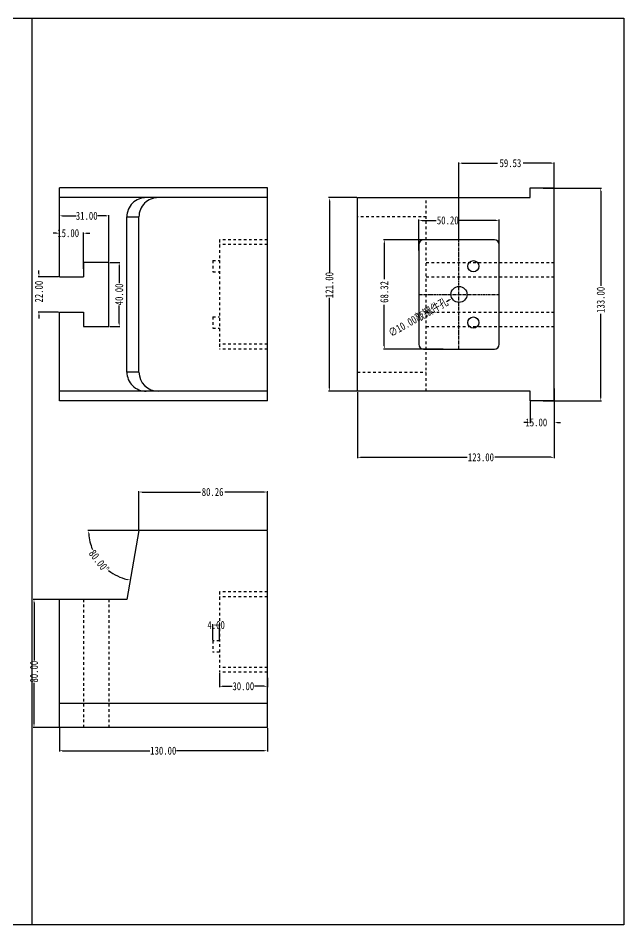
# Model space of a CAD drawing. Header units: millimetres. Extents: x 309 to 11345, y -1340 to 1318.
# Drawn here: x 4264 to 4642, y -731 to -164 of the extents above; entities that cross this region are included whole.
import ezdxf

# ---------------------------------------------------------------- set-up
doc = ezdxf.new("R2010")
doc.units = ezdxf.units.MM
doc.header["$LTSCALE"] = 16.335
doc.header["$PDMODE"] = 3
doc.header["$PDSIZE"] = 0.3125
doc.linetypes.add('CENTER', pattern=[0.6, 0.375, -0.075, 0.075, -0.075])
doc.linetypes.add('HIDDEN', pattern=[0.2, 0.1, -0.1])
doc.layers.get('0').update_dxf_attribs({"linetype": 'CONTINUOUS'})
doc.layers.get('Defpoints').update_dxf_attribs({"linetype": 'CONTINUOUS'})
doc.layers.add('DEFAULT_2', color=8, linetype='HIDDEN')
doc.layers.add('dim', color=82, linetype='CONTINUOUS', lineweight=9)
doc.styles.get("Standard").update_dxf_attribs({"font": 'txt', "width": 0.8})
doc.dimstyles.get("Standard").update_dxf_attribs({"dimtxt": 0.15625, "dimasz": 0.1875, "dimexe": 0.125, "dimexo": 0.0625, "dimtad": 0, "dimtih": 1, "dimtoh": 1, "dimdsep": 46, "dimtxsty": 'Standard', "dimcen": 0.09, "dimadec": 0, "dimazin": 0, "dimtp": 0.01, "dimtm": 0.01, "dimtfac": 1, "dimtofl": 0, "dimtmove": 0, "dimatfit": 3, "dimfxl": 0, "dimtolj": 1, "dimarcsym": 0})
doc.dimstyles.new('STANDARD$0', dxfattribs={"dimscale": 2, "dimtxt": 3, "dimasz": 3, "dimexe": 1.25, "dimexo": 0.625, "dimgap": 0.5, "dimtad": 0, "dimdsep": 46, "dimlunit": 6, "dimtxsty": 'Standard', "dimblk": 'CLOSEDBLANK', "dimcen": 0, "dimclrt": 2, "dimazin": 2, "dimtfac": 2, "dimtmove": 1, "dimatfit": 3, "dimfxl": 0, "dimtolj": 1, "dimtzin": 0, "dimarcsym": 0})

# ---------------------------------------------------------------- blocks, each defined once
blk = doc.blocks.new('*D287')
at = {"layer": 'Defpoints', "color": 0}
for p in [(4543.52, -334.31), (4534.84, -339.27)]:
    blk.add_point(p, dxfattribs=at)
at = {"layer": 'dim', "color": 4, "lineweight": -2}
blk.add_line((4531.37, -341.25), (4533.1, -340.26), dxfattribs=at)
at = {"layer": 'dim', "color": 4}
blk.add_solid([(4532.94, -339.97), (4533.27, -340.55), (4534.84, -339.27)], dxfattribs=at)
at = {"layer": 'dim', "color": 6, "insert": (4513.78, -351.3), "char_height": 5, "attachment_point": 5, "rotation": 29.7492}
blk.add_mtext('\\A1;∅10.00{\\fSimSun|b0|i0|c134|p2;敲镶件孔}', dxfattribs=at)
blk = doc.blocks.new('*D288')
at = {"layer": 'Defpoints', "color": 0}
for p in [(4598.71, -254.77), (4598.71, -296.48), (4539.18, -302.63)]:
    blk.add_point(p, dxfattribs=at)
at = {"layer": 'dim', "color": 4, "lineweight": -2}
for p, q in [((4539.18, -302.13), (4539.18, -254.27)), ((4541.18, -254.77), (4563.34, -254.77)), ((4596.71, -254.77), (4579.34, -254.77)), ((4598.71, -295.98), (4598.71, -254.27))]:
    blk.add_line(p, q, dxfattribs=at)
at = {"layer": 'dim', "color": 4}
for points in [[(4541.18, -254.43), (4541.18, -255.1), (4539.18, -254.77)], [(4596.71, -254.43), (4596.71, -255.1), (4598.71, -254.77)]]:
    blk.add_solid(points, dxfattribs=at)
at = {"layer": 'dim', "color": 6, "insert": (4571.34, -254.77), "char_height": 5, "attachment_point": 5}
blk.add_mtext('\\A1;59.53', dxfattribs=at)
blk = doc.blocks.new('*D289')
at = {"layer": 'Defpoints', "color": 0}
for p in [(4583.71, -403.29), (4598.71, -403.29), (4583.71, -416.79)]:
    blk.add_point(p, dxfattribs=at)
at = {"layer": 'dim', "color": 4, "lineweight": -2}
for p, q in [((4583.71, -403.79), (4583.71, -417.29)), ((4598.71, -403.79), (4598.71, -417.29)), ((4581.71, -416.79), (4579.71, -416.79)), ((4600.71, -416.79), (4602.71, -416.79))]:
    blk.add_line(p, q, dxfattribs=at)
at = {"layer": 'dim', "color": 4}
for points in [[(4581.71, -416.46), (4581.71, -417.12), (4583.71, -416.79)], [(4600.71, -416.46), (4600.71, -417.12), (4598.71, -416.79)]]:
    blk.add_solid(points, dxfattribs=at)
at = {"layer": 'dim', "color": 6, "insert": (4587.53, -416.79), "char_height": 5, "attachment_point": 5}
blk.add_mtext('\\A1;15.00', dxfattribs=at)
blk = doc.blocks.new('*D290')
at = {"layer": 'Defpoints', "color": 0}
for p in [(4598.71, -394.99), (4475.71, -397.29), (4475.71, -438.59)]:
    blk.add_point(p, dxfattribs=at)
at = {"layer": 'dim', "color": 4, "lineweight": -2}
for p, q in [((4598.71, -395.49), (4598.71, -439.09)), ((4475.71, -397.79), (4475.71, -439.09)), ((4477.71, -438.59), (4544.22, -438.59)), ((4596.71, -438.59), (4561.55, -438.59))]:
    blk.add_line(p, q, dxfattribs=at)
at = {"layer": 'dim', "color": 4}
for points in [[(4477.71, -438.26), (4477.71, -438.93), (4475.71, -438.59)], [(4596.71, -438.26), (4596.71, -438.93), (4598.71, -438.59)]]:
    blk.add_solid(points, dxfattribs=at)
at = {"layer": 'dim', "color": 6, "insert": (4552.89, -438.59), "char_height": 5, "attachment_point": 5}
blk.add_mtext('\\A1;123.00', dxfattribs=at)
blk = doc.blocks.new('*D291')
at = {"layer": 'Defpoints', "color": 0}
for p in [(4339.1, -460.28), (4339.1, -484.38), (4419.36, -484.38)]:
    blk.add_point(p, dxfattribs=at)
at = {"layer": 'dim', "color": 4, "lineweight": -2}
for p, q in [((4339.1, -483.88), (4339.1, -459.78)), ((4341.1, -460.28), (4377.49, -460.28)), ((4417.36, -460.28), (4392.82, -460.28)), ((4419.36, -483.88), (4419.36, -459.78))]:
    blk.add_line(p, q, dxfattribs=at)
at = {"layer": 'dim', "color": 4}
for points in [[(4341.1, -459.95), (4341.1, -460.62), (4339.1, -460.28)], [(4417.36, -459.95), (4417.36, -460.62), (4419.36, -460.28)]]:
    blk.add_solid(points, dxfattribs=at)
at = {"layer": 'dim', "color": 6, "insert": (4385.15, -460.28), "char_height": 5, "attachment_point": 5}
blk.add_mtext('\\A1;80.26', dxfattribs=at)
blk = doc.blocks.new('*D292')
at = {"layer": 'Defpoints', "color": 0}
for p in [(4389.36, -572.95), (4419.36, -575.85), (4419.36, -581.66)]:
    blk.add_point(p, dxfattribs=at)
at = {"layer": 'dim', "color": 4, "lineweight": -2}
for p, q in [((4389.36, -573.45), (4389.36, -582.16)), ((4419.36, -576.35), (4419.36, -582.16)), ((4391.36, -581.66), (4397.34, -581.66)), ((4417.36, -581.66), (4411.34, -581.66))]:
    blk.add_line(p, q, dxfattribs=at)
at = {"layer": 'dim', "color": 4}
for points in [[(4391.36, -581.33), (4391.36, -581.99), (4389.36, -581.66)], [(4417.36, -581.33), (4417.36, -581.99), (4419.36, -581.66)]]:
    blk.add_solid(points, dxfattribs=at)
at = {"layer": 'dim', "color": 6, "insert": (4404.34, -581.66), "char_height": 5, "attachment_point": 5}
blk.add_mtext('\\A1;30.00', dxfattribs=at)
blk = doc.blocks.new('*D293')
at = {"layer": 'Defpoints', "color": 0}
for p in [(4385.36, -543.39), (4385.36, -553.33), (4389.36, -553.33)]:
    blk.add_point(p, dxfattribs=at)
at = {"layer": 'dim', "color": 4, "lineweight": -2}
for p, q in [((4385.36, -552.83), (4385.36, -542.89)), ((4389.36, -552.83), (4389.36, -542.89))]:
    blk.add_line(p, q, dxfattribs=at)
at = {"layer": 'dim', "color": 4}
for points in [[(4387.36, -543.06), (4387.36, -543.73), (4385.36, -543.39)], [(4387.36, -543.06), (4387.36, -543.73), (4389.36, -543.39)]]:
    blk.add_solid(points, dxfattribs=at)
at = {"layer": 'dim', "color": 6, "insert": (4387.36, -543.39), "char_height": 5, "attachment_point": 5}
blk.add_mtext('\\A1;4.00', dxfattribs=at)
blk = doc.blocks.new('*D294')
at = {"layer": 'Defpoints', "color": 0}
for p in [(4289.36, -607.38), (4419.36, -607.38), (4289.36, -621.94)]:
    blk.add_point(p, dxfattribs=at)
at = {"layer": 'dim', "color": 4, "lineweight": -2}
for p, q in [((4289.36, -607.88), (4289.36, -622.44)), ((4419.36, -607.88), (4419.36, -622.44)), ((4291.36, -621.94), (4345.97, -621.94)), ((4417.36, -621.94), (4362.64, -621.94))]:
    blk.add_line(p, q, dxfattribs=at)
at = {"layer": 'dim', "color": 4}
for points in [[(4291.36, -621.61), (4291.36, -622.27), (4289.36, -621.94)], [(4417.36, -621.61), (4417.36, -622.27), (4419.36, -621.94)]]:
    blk.add_solid(points, dxfattribs=at)
at = {"layer": 'dim', "color": 6, "insert": (4354.3, -621.94), "char_height": 5, "attachment_point": 5}
blk.add_mtext('\\A1;130.00', dxfattribs=at)
blk = doc.blocks.new('*D295')
at = {"layer": 'Defpoints', "color": 0}
for p in [(4339.1, -484.38), (4339.1, -484.38), (4419.36, -484.38), (4320.34, -509.58), (4331.51, -527.38)]:
    blk.add_point(p, dxfattribs=at)
at = {"layer": 'dim', "color": 4, "lineweight": -2}
blk.add_line((4338.6, -484.38), (4307.18, -484.38), dxfattribs=at)
for start, end in [(183.6485, 202.0193), (232.7863, 256.3515)]:
    blk.add_arc((4339.1, -484.38), 31.41, start, end, dxfattribs=at)
at = {"layer": 'dim', "color": 4}
for points in [[(4307.41, -486.39), (4308.08, -486.37), (4307.68, -484.38)], [(4331.75, -514.58), (4331.62, -515.23), (4333.64, -515.32)]]:
    blk.add_solid(points, dxfattribs=at)
at = {"layer": 'dim', "color": 6, "insert": (4314.14, -503.46), "char_height": 5, "attachment_point": 5, "rotation": 307.4028}
blk.add_mtext('\\A1;80.00°', dxfattribs=at)
blk = doc.blocks.new('*D296')
at = {"layer": 'Defpoints', "color": 0}
for p in [(4294.51, -527.38), (4273.48, -607.38), (4294.51, -607.38)]:
    blk.add_point(p, dxfattribs=at)
at = {"layer": 'dim', "color": 4, "lineweight": -2}
for p, q in [((4294.01, -527.38), (4272.98, -527.38)), ((4273.48, -529.38), (4273.48, -565.54)), ((4273.48, -605.38), (4273.48, -579.54)), ((4294.01, -607.38), (4272.98, -607.38))]:
    blk.add_line(p, q, dxfattribs=at)
at = {"layer": 'dim', "color": 4}
for points in [[(4273.15, -529.38), (4273.82, -529.38), (4273.48, -527.38)], [(4273.15, -605.38), (4273.82, -605.38), (4273.48, -607.38)]]:
    blk.add_solid(points, dxfattribs=at)
at = {"layer": 'dim', "color": 6, "insert": (4273.48, -572.54), "char_height": 5, "attachment_point": 5, "rotation": 90}
blk.add_mtext('\\A1;80.00', dxfattribs=at)
blk = doc.blocks.new('*D297')
at = {"layer": 'Defpoints', "color": 0}
for p in [(4475.71, -276.29), (4458.15, -397.29), (4493.33, -397.29)]:
    blk.add_point(p, dxfattribs=at)
at = {"layer": 'dim', "color": 4, "lineweight": -2}
for p, q in [((4475.21, -276.29), (4457.65, -276.29)), ((4458.15, -278.29), (4458.15, -322.94)), ((4458.15, -395.29), (4458.15, -338.94)), ((4492.83, -397.29), (4457.65, -397.29))]:
    blk.add_line(p, q, dxfattribs=at)
at = {"layer": 'dim', "color": 4}
for points in [[(4457.82, -278.29), (4458.48, -278.29), (4458.15, -276.29)], [(4457.82, -395.29), (4458.48, -395.29), (4458.15, -397.29)]]:
    blk.add_solid(points, dxfattribs=at)
at = {"layer": 'dim', "color": 6, "insert": (4458.15, -330.94), "char_height": 5, "attachment_point": 5, "rotation": 90}
blk.add_mtext('\\A1;121.00', dxfattribs=at)
blk = doc.blocks.new('*D298')
at = {"layer": 'Defpoints', "color": 0}
for p in [(4591.21, -270.29), (4591.21, -403.29), (4627.8, -403.29)]:
    blk.add_point(p, dxfattribs=at)
at = {"layer": 'dim', "color": 4, "lineweight": -2}
for p, q in [((4591.71, -270.29), (4628.3, -270.29)), ((4627.8, -272.29), (4627.8, -331.52)), ((4627.8, -401.29), (4627.8, -348.85)), ((4591.71, -403.29), (4628.3, -403.29))]:
    blk.add_line(p, q, dxfattribs=at)
at = {"layer": 'dim', "color": 4}
for points in [[(4627.47, -272.29), (4628.14, -272.29), (4627.8, -270.29)], [(4627.47, -401.29), (4628.14, -401.29), (4627.8, -403.29)]]:
    blk.add_solid(points, dxfattribs=at)
at = {"layer": 'dim', "color": 6, "insert": (4627.8, -340.18), "char_height": 5, "attachment_point": 5, "rotation": 90}
blk.add_mtext('\\A1;133.00', dxfattribs=at)
blk = doc.blocks.new('*D299')
at = {"layer": 'Defpoints', "color": 0}
for p in [(4289.36, -325.79), (4276.58, -347.79), (4289.36, -347.79)]:
    blk.add_point(p, dxfattribs=at)
at = {"layer": 'dim', "color": 4, "lineweight": -2}
for p, q in [((4276.58, -323.79), (4276.58, -321.79)), ((4288.86, -325.79), (4276.08, -325.79)), ((4288.86, -347.79), (4276.08, -347.79)), ((4276.58, -349.79), (4276.58, -351.79))]:
    blk.add_line(p, q, dxfattribs=at)
at = {"layer": 'dim', "color": 4}
for points in [[(4276.24, -323.79), (4276.91, -323.79), (4276.58, -325.79)], [(4276.24, -349.79), (4276.91, -349.79), (4276.58, -347.79)]]:
    blk.add_solid(points, dxfattribs=at)
at = {"layer": 'dim', "color": 6, "insert": (4276.58, -335.06), "char_height": 5, "attachment_point": 5, "rotation": 90}
blk.add_mtext('\\A1;22.00', dxfattribs=at)
blk = doc.blocks.new('*D300')
at = {"layer": 'Defpoints', "color": 0}
for p in [(4320.36, -316.79), (4320.36, -356.79), (4326.74, -356.79)]:
    blk.add_point(p, dxfattribs=at)
at = {"layer": 'dim', "color": 4, "lineweight": -2}
for p, q in [((4320.86, -316.79), (4327.24, -316.79)), ((4326.74, -318.79), (4326.74, -329.79)), ((4326.74, -354.79), (4326.74, -343.79)), ((4320.86, -356.79), (4327.24, -356.79))]:
    blk.add_line(p, q, dxfattribs=at)
at = {"layer": 'dim', "color": 4}
for points in [[(4326.41, -318.79), (4327.08, -318.79), (4326.74, -316.79)], [(4326.41, -354.79), (4327.08, -354.79), (4326.74, -356.79)]]:
    blk.add_solid(points, dxfattribs=at)
at = {"layer": 'dim', "color": 6, "insert": (4326.74, -336.79), "char_height": 5, "attachment_point": 5, "rotation": 90}
blk.add_mtext('\\A1;40.00', dxfattribs=at)
blk = doc.blocks.new('*D301')
at = {"layer": 'Defpoints', "color": 0}
for p in [(4289.36, -298.53), (4289.36, -311.31), (4304.36, -321.29)]:
    blk.add_point(p, dxfattribs=at)
at = {"layer": 'dim', "color": 4, "lineweight": -2}
for p, q in [((4287.36, -298.53), (4285.36, -298.53)), ((4289.36, -310.81), (4289.36, -298.03)), ((4304.36, -320.79), (4304.36, -298.03)), ((4306.36, -298.53), (4308.36, -298.53))]:
    blk.add_line(p, q, dxfattribs=at)
at = {"layer": 'dim', "color": 4}
for points in [[(4287.36, -298.2), (4287.36, -298.86), (4289.36, -298.53)], [(4306.36, -298.2), (4306.36, -298.86), (4304.36, -298.53)]]:
    blk.add_solid(points, dxfattribs=at)
at = {"layer": 'dim', "color": 6, "insert": (4294.86, -298.53), "char_height": 5, "attachment_point": 5}
blk.add_mtext('\\A1;15.00', dxfattribs=at)
blk = doc.blocks.new('*D302')
at = {"layer": 'Defpoints', "color": 0}
for p in [(4289.36, -287.68), (4289.36, -311.31), (4320.36, -316.79)]:
    blk.add_point(p, dxfattribs=at)
at = {"layer": 'dim', "color": 4, "lineweight": -2}
for p, q in [((4289.36, -310.81), (4289.36, -287.18)), ((4291.36, -287.68), (4299.77, -287.68)), ((4318.36, -287.68), (4313.1, -287.68)), ((4320.36, -316.29), (4320.36, -287.18))]:
    blk.add_line(p, q, dxfattribs=at)
at = {"layer": 'dim', "color": 4}
for points in [[(4291.36, -287.35), (4291.36, -288.01), (4289.36, -287.68)], [(4318.36, -287.35), (4318.36, -288.01), (4320.36, -287.68)]]:
    blk.add_solid(points, dxfattribs=at)
at = {"layer": 'dim', "color": 6, "insert": (4306.43, -287.68), "char_height": 5, "attachment_point": 5}
blk.add_mtext('\\A1;31.00', dxfattribs=at)
blk = doc.blocks.new('*D303')
at = {"layer": 'Defpoints', "color": 0}
for p in [(4514.08, -290.54), (4514.08, -309.82), (4564.28, -309.82)]:
    blk.add_point(p, dxfattribs=at)
at = {"layer": 'dim', "color": 4, "lineweight": -2}
for p, q in [((4514.08, -309.32), (4514.08, -290.04)), ((4516.08, -290.54), (4524.82, -290.54)), ((4562.28, -290.54), (4539.49, -290.54)), ((4564.28, -309.32), (4564.28, -290.04))]:
    blk.add_line(p, q, dxfattribs=at)
at = {"layer": 'dim', "color": 4}
for points in [[(4516.08, -290.21), (4516.08, -290.87), (4514.08, -290.54)], [(4562.28, -290.21), (4562.28, -290.87), (4564.28, -290.54)]]:
    blk.add_solid(points, dxfattribs=at)
at = {"layer": 'dim', "color": 6, "insert": (4532.15, -290.54), "char_height": 5, "attachment_point": 5}
blk.add_mtext('\\A1;50.20', dxfattribs=at)
blk = doc.blocks.new('*D304')
at = {"layer": 'Defpoints', "color": 0}
for p in [(4526.26, -302.63), (4492.5, -370.95), (4529.74, -370.95)]:
    blk.add_point(p, dxfattribs=at)
at = {"layer": 'dim', "color": 4, "lineweight": -2}
for p, q in [((4525.76, -302.63), (4492, -302.63)), ((4492.5, -304.63), (4492.5, -327.25)), ((4492.5, -368.95), (4492.5, -343.25)), ((4529.24, -370.95), (4492, -370.95))]:
    blk.add_line(p, q, dxfattribs=at)
at = {"layer": 'dim', "color": 4}
for points in [[(4492.16, -304.63), (4492.83, -304.63), (4492.5, -302.63)], [(4492.16, -368.95), (4492.83, -368.95), (4492.5, -370.95)]]:
    blk.add_solid(points, dxfattribs=at)
at = {"layer": 'dim', "color": 6, "insert": (4492.5, -335.25), "char_height": 5, "attachment_point": 5, "rotation": 90}
blk.add_mtext('\\A1;68.32', dxfattribs=at)

msp = doc.modelspace()

# ---------------------------------------------------------------- linework, layer by layer
msp.add_line((4272.098, -164.137), (4272.098, -730.764))
at = {"color": 7, "linetype": 'Continuous'}
for p, q in [((4289.361, -325.788), (4289.361, -270.288)), ((4419.361, -270.288), (4289.361, -270.288)), ((4419.361, -403.288), (4419.361, -270.288)), ((4583.712, -276.288), (4583.712, -270.288)), ((4583.712, -270.288), (4598.712, -270.288)), ((4598.712, -403.288), (4598.712, -270.288)), ((4419.361, -276.288), (4289.361, -276.288)), ((4475.712, -397.288), (4475.712, -276.288)), ((4475.712, -276.288), (4583.712, -276.288)), ((4331.515, -385.288), (4331.515, -288.288)), ((4331.515, -288.288), (4339.097, -288.288)), ((4339.097, -385.288), (4339.097, -288.288)), ((4514.082, -305.628), (4514.082, -367.948)), ((4561.282, -302.628), (4517.082, -302.628)), ((4564.282, -367.948), (4564.282, -305.628)), ((4289.361, -403.288), (4289.361, -347.788)), ((4517.082, -370.948), (4561.282, -370.948)), ((4339.097, -385.288), (4331.515, -385.288)), ((4419.361, -397.288), (4289.361, -397.288)), ((4583.712, -397.288), (4475.712, -397.288)), ((4583.712, -403.288), (4583.712, -397.288)), ((4419.361, -403.288), (4289.361, -403.288)), ((4598.712, -403.288), (4583.712, -403.288)), ((4339.097, -484.382), (4331.515, -527.382)), ((4419.361, -484.382), (4339.097, -484.382)), ((4419.361, -607.382), (4419.361, -484.382)), ((4289.361, -607.382), (4289.361, -527.382)), ((4331.515, -527.382), (4289.361, -527.382)), ((4419.361, -592.382), (4289.361, -592.382)), ((4419.361, -607.382), (4289.361, -607.382))]:
    msp.add_line(p, q, dxfattribs=at)
at = {"color": 1, "linetype": 'CENTER', "ltscale": 0.312233}
for p, q in [((4539.182, -370.948), (4539.182, -302.628)), ((4514.082, -336.788), (4564.282, -336.788))]:
    msp.add_line(p, q, dxfattribs=at)
at = {"color": 2, "linetype": 'Continuous'}
for p, q in [((4304.361, -316.788), (4304.361, -325.788)), ((4320.361, -316.788), (4304.361, -316.788)), ((4320.361, -356.788), (4320.361, -316.788)), ((4289.361, -325.788), (4304.361, -325.788)), ((4289.361, -347.788), (4304.361, -347.788)), ((4304.361, -347.788), (4304.361, -356.788)), ((4304.361, -356.788), (4320.361, -356.788))]:
    msp.add_line(p, q, dxfattribs=at)
msp.add_lwpolyline([(3431.544, -164.137), (4642.265, -164.137), (4642.265, -730.764), (3431.544, -730.764)], close=True)
at = {"color": 7, "linetype": 'Continuous'}
for centre in [(4548.164, -319.192), (4548.164, -354.384)]:
    msp.add_circle(centre, 3.5, dxfattribs=at)
msp.add_circle((4539.182, -336.788), 5)
for centre, start, end in [((4517.082, -305.628), 90, 180), ((4561.282, -305.628), 0, 90), ((4517.082, -367.948), 180, 270), ((4561.282, -367.948), 270, 0)]:
    msp.add_arc(centre, 3, start, end, dxfattribs=at)
for centre, major_axis, start_param, end_param in [((4343.7, -288.288), (12.185, 0), 1.5707963, 3.1415927), ((4351.282, -288.288), (12.185, 0), 1.5707963, 3.1415927), ((4343.7, -385.288), (12.185, 0), -3.1415927, -1.5707963), ((4351.282, -385.288), (-12.185, 0), 0, 1.5707963)]:
    msp.add_ellipse(centre, major_axis=major_axis, ratio=0.9848078, start_param=start_param, end_param=end_param, dxfattribs=at)
at = {"layer": 'DEFAULT_2', "color": 8, "linetype": 'HIDDEN'}
for p, q in [((4518.712, -397.288), (4518.712, -276.288)), ((4518.712, -288.288), (4475.712, -288.288)), ((4389.361, -302.628), (4389.361, -370.948)), ((4419.361, -302.628), (4389.361, -302.628)), ((4419.361, -305.628), (4389.361, -305.628)), ((4385.361, -315.692), (4385.361, -322.692)), ((4385.361, -315.692), (4389.361, -315.692)), ((4518.712, -316.788), (4598.712, -316.788)), ((4385.361, -322.692), (4389.361, -322.692)), ((4518.712, -325.788), (4598.712, -325.788)), ((4385.361, -350.884), (4385.361, -357.884)), ((4385.361, -350.884), (4389.361, -350.884)), ((4518.712, -347.788), (4598.712, -347.788)), ((4518.712, -356.788), (4598.712, -356.788)), ((4385.361, -357.884), (4389.361, -357.884)), ((4419.361, -367.948), (4389.361, -367.948)), ((4419.361, -370.948), (4389.361, -370.948)), ((4475.712, -385.288), (4518.712, -385.288)), ((4389.361, -522.752), (4389.361, -572.952)), ((4419.361, -522.752), (4389.361, -522.752)), ((4419.361, -525.752), (4389.361, -525.752)), ((4304.361, -527.382), (4304.361, -607.382)), ((4320.361, -527.382), (4320.361, -607.382)), ((4385.361, -553.334), (4385.361, -560.334)), ((4389.361, -553.334), (4385.361, -553.334)), ((4389.361, -560.334), (4385.361, -560.334)), ((4419.361, -569.952), (4389.361, -569.952)), ((4419.361, -572.952), (4389.361, -572.952))]:
    msp.add_line(p, q, dxfattribs=at)

# ---------------------------------------------------------------- dimensions: what is measured, and where the dimension line sits
at = {"layer": 'dim'}
for base, p1, p2, picture, middle in [((4598.712, -254.766), (4539.182, -302.628), (4598.712, -296.476), '*D288', (4571.341, -254.766)), ((4289.361, -287.679), (4320.361, -316.788), (4289.361, -311.315), '*D302', (4306.433, -287.679)), ((4514.082, -290.54), (4564.282, -309.816), (4514.082, -309.816), '*D303', (4532.153, -290.54)), ((4289.361, -298.531), (4304.361, -321.288), (4289.361, -311.315), '*D301', (4294.856, -298.531)), ((4475.712, -438.592), (4598.712, -394.986), (4475.712, -397.288), '*D290', (4552.888, -438.592)), ((4583.712, -416.789), (4598.712, -403.288), (4583.712, -403.288), '*D289', (4587.526, -416.789)), ((4339.097, -460.282), (4419.361, -484.382), (4339.097, -484.382), '*D291', (4385.153, -460.282)), ((4385.361, -543.394), (4389.361, -553.334), (4385.361, -553.334), '*D293', (4387.361, -543.394)), ((4419.361, -581.659), (4389.361, -572.952), (4419.361, -575.846), '*D292', (4404.34, -581.659)), ((4289.361, -621.941), (4419.361, -607.382), (4289.361, -607.382), '*D294', (4354.303, -621.941))]:
    dim = msp.add_linear_dim(base=base, p1=p1, p2=p2, dimstyle='STANDARD$0', override={"dimscale": 1, "dimtxt": 5, "dimasz": 2, "dimexe": 0.49975, "dimexo": 0.49975, "dimgap": 0, "dimzin": 0, "dimlunit": 2, "dimclrd": 4, "dimclre": 4, "dimclrt": 6, "dimazin": 0, "dimtfac": 1, "dimtofl": 0, "dimtmove": 0}, dxfattribs=at)
    dim.commit()
    dim.dimension.update_dxf_attribs({"geometry": picture, "text_midpoint": middle, "dimtype": 160})
for base, p1, p2, picture, middle in [((4627.803, -403.288), (4591.212, -270.288), (4591.212, -403.288), '*D298', (4627.803, -340.182)), ((4458.15, -397.288), (4475.712, -276.288), (4493.325, -397.288), '*D297', (4458.15, -330.944)), ((4492.497, -370.948), (4526.258, -302.628), (4529.741, -370.948), '*D304', (4492.497, -335.248)), ((4326.744, -356.788), (4320.361, -316.788), (4320.361, -356.788), '*D300', (4326.744, -336.788)), ((4276.577, -347.788), (4289.361, -325.788), (4289.361, -347.788), '*D299', (4276.577, -335.056)), ((4273.485, -607.382), (4294.513, -527.382), (4294.513, -607.382), '*D296', (4273.485, -572.539))]:
    dim = msp.add_linear_dim(base=base, p1=p1, p2=p2, angle=90, dimstyle='STANDARD$0', override={"dimscale": 1, "dimtxt": 5, "dimasz": 2, "dimexe": 0.49975, "dimexo": 0.49975, "dimgap": 0, "dimzin": 0, "dimlunit": 2, "dimclrd": 4, "dimclre": 4, "dimclrt": 6, "dimazin": 0, "dimtfac": 1, "dimtofl": 0, "dimtmove": 0}, dxfattribs=at)
    dim.commit()
    dim.dimension.update_dxf_attribs({"geometry": picture, "text_midpoint": middle, "dimtype": 160})
dim = msp.add_diameter_dim_2p(p1=(4543.523, -334.307), p2=(4534.841, -339.269), text='<>{\\fSimSun|b0|i0|c134|p2;敲镶件孔}', dimstyle='Standard', override={"dimtxt": 5, "dimasz": 2, "dimexe": 0.49975, "dimexo": 0.49975, "dimgap": 0, "dimtih": 0, "dimtoh": 0, "dimzin": 0, "dimcen": 0, "dimclrd": 4, "dimclre": 4, "dimclrt": 6, "dimadec": 2, "dimtp": 0, "dimtm": 0, "dimtzin": 0}, dxfattribs=at)
dim.commit()
dim.dimension.update_dxf_attribs({"geometry": '*D287', "text_midpoint": (4513.782, -351.305)})
dim = msp.add_angular_dim_2l(base=(4320.338, -509.579), line1=((4339.097, -484.382), (4331.515, -527.382)), line2=((4419.361, -484.382), (4339.097, -484.382)), dimstyle='Standard', override={"dimtxt": 5, "dimasz": 2, "dimexe": 0.49975, "dimexo": 0.49975, "dimgap": 0, "dimtih": 0, "dimtoh": 0, "dimzin": 0, "dimcen": 0, "dimclrd": 4, "dimclre": 4, "dimclrt": 6, "dimadec": 2, "dimtp": 0, "dimtm": 0, "dimtzin": 0}, dxfattribs=at)
dim.commit()
dim.dimension.update_dxf_attribs({"geometry": '*D295', "text_midpoint": (4314.142, -503.463), "dimtype": 162})

doc.saveas('drawing.dxf')
